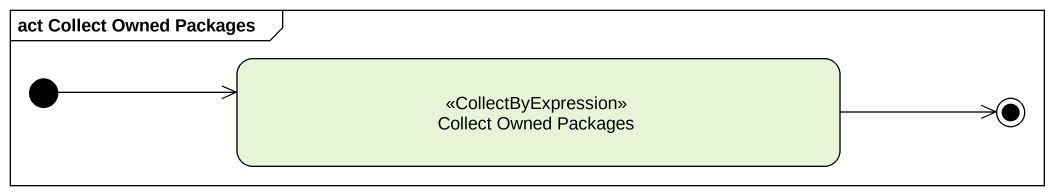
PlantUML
@startuml
mainframe act Collect Owned Packages
hide empty description
state "Collect Owned Packages" as Collect_Owned_Packages <<CollectByExpression>>
[*] -right-> Collect_Owned_Packages
Collect_Owned_Packages -right-> [*]
@enduml
